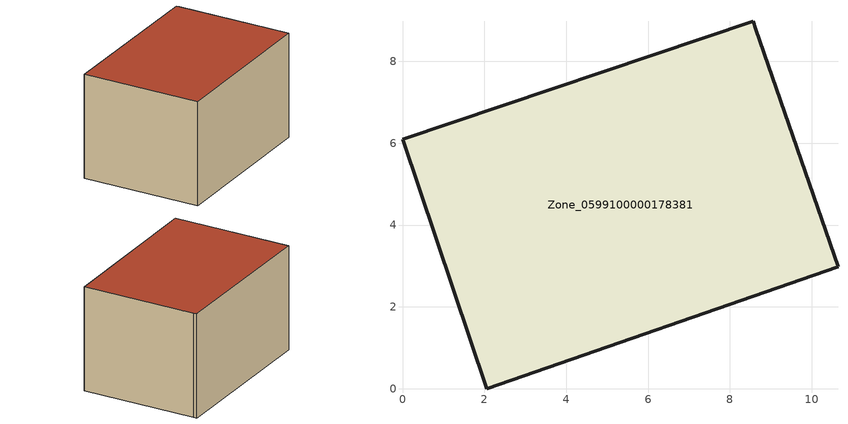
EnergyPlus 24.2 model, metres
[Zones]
Zone_0599100000178381
 floor ground (C_G): 0,6.09 8.57,8.98 8.63,8.78 10.64,2.98 2.06,0 z0
 wall outside (C_F): 2.06,0 10.64,2.98 8.63,8.78 8.57,8.98 0,6.09 2.06,0 z0:5.65
 roof outside (C_R): 8.57,8.98 0,6.09 2.06,0 10.64,2.98 8.63,8.78 z5.65
[BUILDING]
Pand.0599100000178381: North Axis=0; Terrain=City; Loads Convergence Tolerance Value=0.04; Temperature Convergence Tolerance Value=0.4; Solar Distribution=FullExterior; Maximum Number of Warmup Days=25; Minimum Number of Warmup Days=1
[Site:Location]
Rotterdam.The.Hague.AP_ZH_NLD Design_Conditions: Latitude=51.96; Longitude=4.45; Time Zone=1; Elevation=-4.5
[SITE:GROUNDTEMPERATURE:BUILDINGSURFACE]
18, 18, 18, 18, 18, 18, 18, 18, 18, 18, 18, 18
[MATERIAL] Thermal Absorptance=0.9; Solar Absorptance=0.7; Visible Absorptance=0.7
Name | Roughness | Thickness | Conductivity | Density | Specific Heat
G.TI.1946-1964 | MediumSmooth | 0.15 | 1 | 540 | 1210
F.TI.1946-1964 | Rough | 0.3 | 0.857143 | 1920 | 840
R.TI.1946-1964 | MediumRough | 0.2 | 0.277778 | 1500 | 1000
[CONSTRUCTION]
C_G: G.TI.1946-1964
C_F: F.TI.1946-1964
C_R: R.TI.1946-1964
[ZONE]
Zone_0599100000178381: Type=1; Multiplier=1; Ceiling Height=Autocalculate; Volume=Autocalculate; Floor Area=autocalculate; Part of Total Floor Area=Yes
[ZONEINFILTRATION:DESIGNFLOWRATE]
Infil_Zone_0599100000178381: Zone or ZoneList or Space or SpaceList=Zone_0599100000178381; Schedule=AlwaysOn; Design Flow Rate Calculation Method=Flow/Area; Flow Rate per Floor Area=0.003; Constant Term Coefficient=1; Temperature Term Coefficient=0; Velocity Term Coefficient=0; Velocity Squared Term Coefficient=0
[HVACTEMPLATE:ZONE:IDEALLOADSAIRSYSTEM]
Zone_0599100000178381: Maximum Heating Supply Air Temperature=50; Minimum Cooling Supply Air Temperature=13; Maximum Heating Supply Air Humidity Ratio=0.0156; Minimum Cooling Supply Air Humidity Ratio=0.0077; Heating Limit=NoLimit; Cooling Limit=NoLimit; Dehumidification Control Type=ConstantSensibleHeatRatio; Cooling Sensible Heat Ratio=0.7; Dehumidification Setpoint=60; Humidification Control Type=None; Humidification Setpoint=30; Outdoor Air Method=None; Outdoor Air Flow Rate per Person=0.00944; Outdoor Air Flow Rate per Zone Floor Area=0; Outdoor Air Flow Rate per Zone=0; Demand Controlled Ventilation Type=None; Outdoor Air Economizer Type=NoEconomizer; Heat Recovery Type=None; Sensible Heat Recovery Effectiveness=0.7; Latent Heat Recovery Effectiveness=0.65
[ZONECONTROL:THERMOSTAT]
ThermostatControl_Zone_0599100000178381: Zone or ZoneList=Zone_0599100000178381; Control Type Schedule=DualSetpointControlType; Control 1=Thermostat_Zone_0599100000178381; Temperature Difference Between Cutout And Setpoint=0
[THERMOSTATSETPOINT:DUALSETPOINT]
Thermostat_Zone_0599100000178381: Heating Setpoint Temperature Schedule=HeatingSetpoint_Zone_0599100000178381; Cooling Setpoint Temperature Schedule=CoolingSetpoint_Zone_0599100000178381
[SCHEDULE:COMPACT]
HeatingSetpoint_Zone_0599100000178381: Through: 12/31, For: AllDays, Until: 24:00, 21
CoolingSetpoint_Zone_0599100000178381: Through: 12/31, For: AllDays, Until: 24:00, 24
DualSetpointControlType: Through: 12/31, For: AllDays, Until: 24:00, 4
AlwaysOn: Through: 12/31, For: AllDays, Until: 24:00, 1
